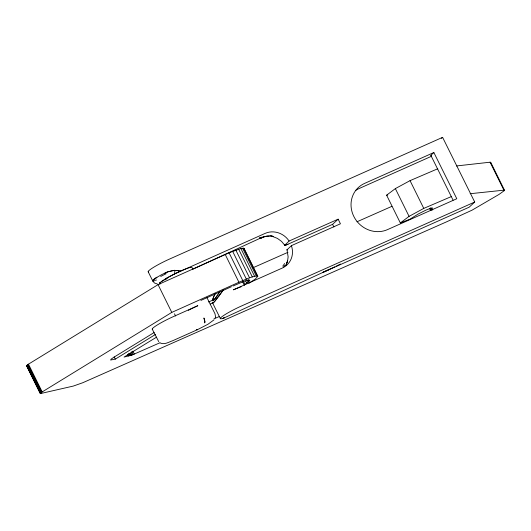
<?xml version="1.0" encoding="UTF-8"?>
<svg xmlns="http://www.w3.org/2000/svg" width="531" height="531" viewBox="0 0 531 531"><rect width="100%" height="100%" fill="white"/><g stroke="black" fill="none" stroke-linecap="round" stroke-linejoin="round"><path stroke-width="0.8" d="M215.241 317.83L215.506 316.516L214.995 313.781L206.984 297.692M212.679 302.305L212.592 302.955L220.398 318.653M212.685 302.245L212.838 303.042A15.585 1.361 -55.8 0 0 214.783 301.263L223.544 289.581M243.902 249.139L244.101 248.501L243.649 248.183L240.875 248.515L229.067 252.809L158.059 284.643L28.475 364.16L26.749 365.892M244.101 248.501L257.82 276.259L255.331 279.054L248.893 283.308M490.538 162.917L490.73 162.347L490.086 162.201L456.441 165.957M490.73 162.347L504.45 190.111L504.258 190.675L498.974 194.452L472.006 210.196L446.206 221.998L82.77 382.732L73.278 386.083L40.316 393.61L26.55 365.753M338.141 219.177L332.585 224.341L287.357 244.492A5.124 0.571 -26.4 0 1 285.671 245.13L284.735 245.209L289.11 241.034L338.141 219.177L340.437 223.797L291.406 245.654L287.032 249.829L288.127 256.865L287.629 260.602L286.388 264.219L287.61 261.04L286.435 263.934M159.546 283.275L159.473 283.7L160.13 283.826M214.975 293.968C210.628 302.604 213.276 302.013 217.617 294.97M215.062 293.782C208.617 307.562 217.093 296.517 219.748 291.672M286.468 263.947L286.594 263.701A5.191 1.779 25.5 0 0 286.64 264.923A5.184 1.792 25.4 0 1 286.594 263.708M286.063 264.703L285.446 265.686M218.354 293.855L219.037 292.793M221.58 292.408L222.98 290.411M221.5 292.501L218.925 296.052M218.865 296.145L215.526 300.393A15.114 1.858 -59.3 0 1 213.721 302.385L213.462 302.63M243.463 281.39L244.91 284.311L248.123 282.12L249.855 280.176L248.787 279.956L244.107 281.297L232.976 286.023M214.02 319.835L207.94 324.282L197.525 329.625A5.191 1.805 66 0 1 196.271 329.499M287.238 249.53L287.079 249.703A5.171 0.571 -26.5 0 0 287.291 249.902L287.032 249.829M153.32 280.023L155.065 278.602M441.493 138.379L442.602 137.35L474.714 202.032L469.158 207.196L322.941 272.37L334.908 266.808M433.86 152.53L364.558 183.421A25.953 24.154 47.1 0 0 353.812 216.429A25.953 24.154 47.1 0 0 387.497 229.624L456.793 198.733L433.86 152.53L431.079 155.112A5.191 0.577 -26.4 0 0 431.398 155.45M257.82 276.259L257.369 275.941C250.858 276.512 244.937 279.897 238.937 282.253L171.779 312.401L42.195 391.918L40.316 393.61M429.645 208.63L430.369 210.09L432.738 208.026L430.88 208.165L425.869 210.15L418.395 213.92L409.879 219.223L400.334 222.94L386.614 195.182L395.356 188.605L410.045 180.646L437.776 168.752M400.334 222.94L409.076 216.363L423.765 208.404L451.496 196.51M223.053 318.388L224.407 317.651L223.053 318.388A18.167 2.011 -26.4 0 1 223.584 315.54A18.167 2.011 -26.4 0 1 241.486 305.995L474.714 202.032M156.2 277.826C161.889 274.295 168.068 271.009 174.818 270.299A5.191 1.347 -86.3 0 1 174.5 273.989L165.811 278.642M154.143 332.532L113.84 357.263L111.158 359.115L110.594 360.031L115.287 359.115L155.417 334.49M156.559 337.139L124.075 357.071L132.013 355.047L159.851 342.8M210.223 304.203L212.34 302.902M174.507 273.95L265.142 233.381A19.461 18.12 47.1 0 1 289.11 241.034M336.382 266.104L340.524 264.033M260.9 237.622L259.858 237.835L260.9 237.622L260.283 237.908M261.557 237.304L261.896 237.138M272.37 236.169A5.184 1.075 -75.4 0 0 273.014 236.341L267.06 236.089L259.672 238.127M223.717 318.109L329.771 269.257M193.211 269.044L259.42 238.598M261.312 237.782L262.606 237.191M200.877 300.433L231.483 286.694M208.597 301.98L212.327 300.307M261.006 237.908L260.655 237.994L261.172 237.835M442.602 137.35L169.303 259.168A18.167 2.011 -26.4 0 0 153.379 267.451A18.167 2.011 -26.4 0 0 148.561 271.958M431.265 156.379L359.002 188.585A25.953 24.154 47.1 0 0 355.67 190.423M197.28 329.764L172.834 340.663C168.878 341.964 164.305 345.17 160.116 342.926M253.028 267.757L287.935 252.318M356.985 221.779L391.885 206.34M213.947 318.872L219.436 316.449M164.769 273.193L166.734 272.376M180.009 271.314L180.633 271.042L178.608 271.567M261.239 237.755A5.191 0.398 67.5 0 0 261.265 237.775L259.765 238.373A19.939 19.408 35.3 0 1 261.239 237.755L265.009 236.494L268.912 235.943M168.752 271.64L174.832 270.306M285.28 245.236L284.994 245.282A5.124 0.571 -26.4 0 1 284.822 245.07M386.614 195.182L387.776 195.016M470.161 193.715L504.45 190.111M430.369 210.09L432.805 209.818M157.362 284.005L154.441 282.983L152.802 281.072L148.195 271.799M175.416 270.352L179.471 270.87L176.577 270.465M271.281 236.023L271.879 236.109M272.157 236.156L273.014 236.341M153.127 281.198L152.915 280.487A21.081 2.376 -25.9 0 1 153.253 280.049M212.646 303.035L212.739 303.068A15.08 1.513 -59.8 0 0 213.462 302.63M272.629 236.501L277.381 238.386L281.523 241.379L284.735 245.209M158.729 341.652L152.231 329.107M192.78 269.171L192.049 267.71A18.167 2.011 -26.4 0 0 174.068 274.169A18.167 2.011 -26.4 0 0 159.984 283.846M430.867 155.417L453.076 200.154M332.585 224.341L333.899 226.983M174.48 313.794L175.575 316.005M490.086 162.201L503.806 189.959M430.814 207.734L431.53 209.194M410.045 180.646L423.765 208.404M395.356 188.605L409.076 216.363M243.649 248.183L257.369 275.941M248.236 257.907L248.959 259.367M242.567 248.189L256.287 275.947M240.875 248.515L254.595 276.279M238.618 249.165L252.338 276.923M235.85 250.114L249.57 277.872M248.415 279.81L249.132 281.277M247.041 279.93L248.123 282.12M232.638 251.336L246.357 279.094M245.621 280.952L246.703 283.142M229.067 252.809L242.786 280.567M242.567 281.722L244.399 285.419M225.217 254.495L238.937 282.253M158.059 284.643L171.779 312.401M132.863 351.177L134.303 354.097M131.661 351.695L133.102 354.615M130.925 352.856L132.013 355.047M129.976 353.201L131.057 355.392M129.199 353.44L130.281 355.631M128.615 353.573L129.697 355.763M127.639 354.615L128.363 356.075M114.198 356.925L115.287 359.115M28.475 364.16L42.195 391.918M27.917 364.525L41.637 392.29M27.439 364.863L41.159 392.621M27.061 365.155L40.781 392.913M26.782 365.401L40.728 393.637M26.616 365.6L40.469 393.65M156.506 280.003A18.107 1.653 -19.4 0 1 154.475 280.401M152.941 281.005A18.167 2.071 -25.1 0 1 156.924 277.202M160.72 276.478A18.041 2.648 -23.9 0 1 166.216 273.697M166.634 272.237A17.609 7.036 -18.8 0 1 168.699 271.48M241.101 286.786A18.167 2.011 -26.4 0 0 233.454 289.826L282.346 268.029A19.461 18.12 47.1 0 0 291.406 245.654M288.048 244.187A5.244 0.577 -26.4 0 1 285.293 245.222M159.486 283.302A13.116 1.5 -25.5 0 1 160.163 282.386M161.344 281.828A13.215 1.58 -25.8 0 1 163.614 280.288M164.643 280.049A13.64 2.522 -23 0 1 167.192 278.583M155.337 278.503A21.067 2.655 -25.1 0 1 156.486 277.726M154.056 281.072A20.928 2.091 -20.2 0 1 153.386 281.091M286.554 263.947A8.124 3.85 -52.9 0 1 286.143 264.717M284.795 265.347A14.158 9.843 -48.9 0 1 283.62 266.887M284.609 263.495A12.83 6.744 -51.5 0 1 282.751 266.144M261.491 238.08A26.603 23.258 -66.7 0 1 262.5 237.417M263.164 237.018A26.603 23.258 -66.7 0 1 263.495 236.826M269.814 235.625A12.352 10.527 1.8 0 1 271.321 235.731M188.372 310.316A18.167 2.011 -26.4 0 1 189.613 309.666M190.237 309.341A18.167 2.011 -26.4 0 1 197.831 305.703L173.391 316.595A18.167 2.011 -26.4 0 0 152.463 329.346M204.86 321.899L204.661 322.908A5.191 1.805 66 0 0 203.904 317.996L204.86 321.899"/></g></svg>
